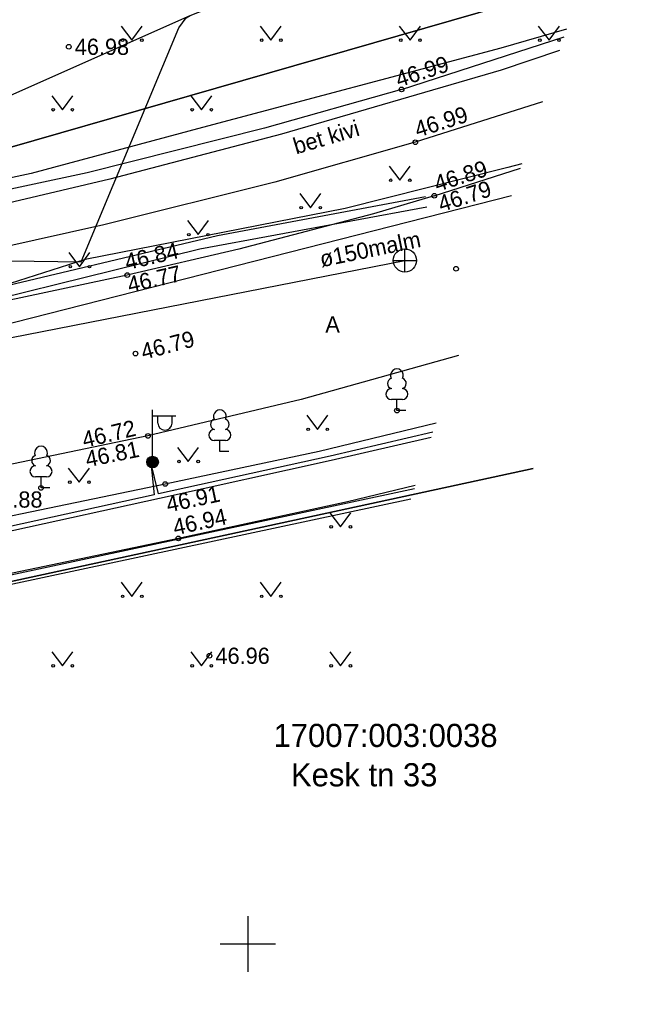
# Model space of a CAD drawing. Extents: x 641385 to 642153, y 6455477 to 6456351.
# Drawn here: x 642040.15 to 642066.64, y 6456147.44 to 6456189.89 of the extents above; entities that cross this region are included whole.
import ezdxf

# ---------------------------------------------------------------- set-up
doc = ezdxf.new("R2010")
doc.units = 0
for name, color, linetype in [('HALJASTUS', 7, 'Continuous'), ('KKAEV', 7, 'Continuous'), ('KORGUS', 7, 'Continuous'), ('KTRASS', 7, 'Continuous'), ('MPKAABEL', 7, 'Continuous'), ('PIIR', 7, 'Continuous'), ('POST', 7, 'Continuous'), ('PUU', 7, 'Continuous'), ('SITRASS', 7, 'Continuous'), ('TEE', 7, 'Continuous'), ('TTRASS', 7, 'Continuous'), ('VORK', 7, 'Continuous'), ('VTRASS', 7, 'Continuous')]:
    doc.layers.add(name, color=color, linetype=linetype)

msp = doc.modelspace()

# ---------------------------------------------------------------- linework, layer by layer
at = {"layer": 'HALJASTUS'}
for p, q in [((642044.537, 6456189.607), (642045, 6456189)), ((642045, 6456189), (642045.446, 6456189.607)), ((642050.537, 6456189.607), (642051, 6456189)), ((642051, 6456189), (642051.446, 6456189.607)), ((642056.537, 6456189.607), (642057, 6456189)), ((642057, 6456189), (642057.446, 6456189.607)), ((642062.537, 6456189.607), (642063, 6456189)), ((642063, 6456189), (642063.446, 6456189.607)), ((642041.537, 6456186.607), (642042, 6456186)), ((642042, 6456186), (642042.446, 6456186.607)), ((642047.537, 6456186.607), (642048, 6456186)), ((642048, 6456186), (642048.446, 6456186.607)), ((642056.103, 6456183.564), (642056.566, 6456182.957)), ((642056.566, 6456182.957), (642057.012, 6456183.564)), ((642052.239, 6456182.38), (642052.702, 6456181.773)), ((642052.702, 6456181.773), (642053.148, 6456182.38)), ((642047.392, 6456181.218), (642047.855, 6456180.611)), ((642047.855, 6456180.611), (642048.301, 6456181.218)), ((642042.277, 6456179.833), (642042.74, 6456179.227)), ((642042.74, 6456179.227), (642043.186, 6456179.833)), ((642052.54, 6456172.814), (642053.004, 6456172.207)), ((642053.004, 6456172.207), (642053.449, 6456172.814)), ((642046.967, 6456171.429), (642047.431, 6456170.822)), ((642047.431, 6456170.822), (642047.876, 6456171.429)), ((642042.254, 6456170.536), (642042.718, 6456169.929)), ((642042.718, 6456169.929), (642043.163, 6456170.536)), ((642053.537, 6456168.607), (642054, 6456168)), ((642054, 6456168), (642054.446, 6456168.607)), ((642044.537, 6456165.607), (642045, 6456165)), ((642045, 6456165), (642045.446, 6456165.607)), ((642050.537, 6456165.607), (642051, 6456165)), ((642051, 6456165), (642051.446, 6456165.607)), ((642041.537, 6456162.607), (642042, 6456162)), ((642042, 6456162), (642042.446, 6456162.607)), ((642047.537, 6456162.607), (642048, 6456162)), ((642048, 6456162), (642048.446, 6456162.607)), ((642053.537, 6456162.607), (642054, 6456162)), ((642054, 6456162), (642054.446, 6456162.607))]:
    msp.add_line(p, q, dxfattribs=at)
for centre in [(642044.599, 6456189), (642045.428, 6456189), (642050.599, 6456189), (642051.428, 6456189), (642056.599, 6456189), (642057.428, 6456189), (642062.599, 6456189), (642063.428, 6456189), (642041.599, 6456186), (642042.428, 6456186), (642047.599, 6456186), (642048.428, 6456186), (642056.165, 6456182.957), (642056.994, 6456182.957), (642052.301, 6456181.773), (642053.13, 6456181.773), (642047.454, 6456180.611), (642048.283, 6456180.611), (642042.339, 6456179.227), (642043.168, 6456179.227), (642052.603, 6456172.207), (642053.431, 6456172.207), (642047.03, 6456170.822), (642047.858, 6456170.822), (642042.317, 6456169.929), (642043.145, 6456169.929), (642053.599, 6456168), (642054.428, 6456168), (642044.599, 6456165), (642045.428, 6456165), (642050.599, 6456165), (642051.428, 6456165), (642041.599, 6456162), (642042.428, 6456162), (642047.599, 6456162), (642048.428, 6456162), (642053.599, 6456162), (642054.428, 6456162)]:
    msp.add_circle(centre, 0.055, dxfattribs=at)
at = {"layer": 'KKAEV'}
for p, q in [((642056.779, 6456178.997), (642056.779, 6456179.997)), ((642056.279, 6456179.497), (642057.279, 6456179.497))]:
    msp.add_line(p, q, dxfattribs=at)
msp.add_circle((642056.779, 6456179.497), 0.5, dxfattribs=at)
at = {"layer": 'KORGUS'}
for centre in [(642042.274, 6456188.717), (642056.634, 6456186.877), (642057.228, 6456184.597), (642058.048, 6456182.29), (642058.986, 6456179.137), (642044.798, 6456178.863), (642045.154, 6456175.476), (642056.434, 6456173.016), (642045.689, 6456171.924), (642046.435, 6456169.849), (642041.075, 6456169.681), (642047.003, 6456167.503), (642048.344, 6456162.436)]:
    msp.add_circle(centre, 0.1, dxfattribs=at)
at = {"layer": 'KTRASS'}
for points in [[(641986.59, 6456250.204), (641990.513, 6456232.101), (641995.149, 6456212.049), (641999.387, 6456197.232), (642004.66, 6456183.102), (642007.94, 6456171.507), (642037.902, 6456178.018), (642048.69, 6456180.575), (642057.665, 6456182.259)], [(641982.751, 6456164.227), (642033.621, 6456174.956), (642056.779, 6456179.497)]]:
    msp.add_lwpolyline(points, dxfattribs=at)
at = {"layer": 'MPKAABEL'}
for points in [[(642057.989, 6456172.082), (642053.559, 6456171.052), (642046.149, 6456169.421), (642045.814, 6456170.783), (642045.96, 6456169.377), (642032.652, 6456166.46), (642021.442, 6456164.171), (642017.916, 6456163.315), (642017.636, 6456164.592), (642017.742, 6456163.258), (642007.93, 6456161.278), (641998.014, 6456159.037)], [(642057.989, 6456172.082), (642053.559, 6456171.052), (642046.149, 6456169.421), (642045.814, 6456170.783), (642045.96, 6456169.377), (642032.652, 6456166.46), (642021.442, 6456164.171), (642017.916, 6456163.315), (642017.636, 6456164.592), (642017.742, 6456163.258), (642007.93, 6456161.278), (641998.014, 6456159.037)], [(642057.915, 6456171.86), (642053.603, 6456170.857), (642046.192, 6456169.226), (642033.607, 6456166.465), (642034.227, 6456163.64)]]:
    msp.add_lwpolyline(points, dxfattribs=at)
at = {"layer": 'PIIR'}
for points in [[(641982.336, 6456279.521), (641998.53, 6456235.47), (642010.34, 6456240.03), (642014.95, 6456227.2), (642003.15, 6456222.86), (642019.41, 6456178.53), (642066.637, 6456192.119)], [(642066.637, 6456192.119), (642019.41, 6456178.53), (641947.25, 6456163.24), (641907.232, 6456135.755)], [(641918.02, 6456122.613), (641923.66, 6456126.79), (641950.24, 6456141.75), (641960.94, 6456145.99), (641977.6, 6456151.41), (641998.45, 6456156.13), (642017.38, 6456160.79), (642062.32, 6456170.515)], [(642062.32, 6456170.515), (642017.38, 6456160.79), (642019.167, 6456151.986)]]:
    msp.add_lwpolyline(points, dxfattribs=at)
at = {"layer": 'POST'}
for p, q in [((642045.89, 6456171.047), (642045.89, 6456173.047)), ((642045.89, 6456172.797), (642046.89, 6456172.797)), ((642046.117, 6456172.476), (642046.117, 6456172.797)), ((642046.729, 6456172.476), (642046.729, 6456172.797)), ((642045.89, 6456170.797), (642045.89, 6456170.797))]:
    msp.add_line(p, q, dxfattribs=at)
for radius in [0.25, 0.225, 0.2, 0.175, 0.15, 0.125, 0.1, 0.075, 0.05, 0.025]:
    msp.add_circle((642045.89, 6456170.797), radius, dxfattribs=at)
msp.add_arc((642046.423, 6456172.476), 0.306, 180, 0, dxfattribs=at)
at = {"layer": 'PUU'}
for p, q in [((642056.674, 6456173.491), (642056.194, 6456173.491)), ((642056.434, 6456173.016), (642056.434, 6456173.491)), ((642056.814, 6456173.016), (642056.434, 6456173.016)), ((642049.034, 6456171.723), (642048.554, 6456171.723)), ((642048.794, 6456171.248), (642048.794, 6456171.723)), ((642049.174, 6456171.248), (642048.794, 6456171.248)), ((642041.315, 6456170.156), (642040.835, 6456170.156)), ((642041.075, 6456169.681), (642041.075, 6456170.156)), ((642041.455, 6456169.681), (642041.075, 6456169.681))]:
    msp.add_line(p, q, dxfattribs=at)
for centre, radius, start, end in [((642056.434, 6456174.536), 0.277, 332.5799, 207.4201), ((642056.264, 6456174.189), 0.233, 109.0217, 253.1415), ((642056.604, 6456174.189), 0.233, 286.8508, 70.9859), ((642056.197, 6456173.728), 0.238, 90.0016, 269.3953), ((642056.671, 6456173.728), 0.238, 270.6047, 89.9984), ((642048.794, 6456172.768), 0.277, 332.5799, 207.4201), ((642048.624, 6456172.421), 0.233, 109.0217, 253.1415), ((642048.964, 6456172.421), 0.233, 286.8508, 70.9859), ((642048.557, 6456171.96), 0.238, 90.0016, 269.3953), ((642049.031, 6456171.96), 0.238, 270.6047, 89.9984), ((642041.075, 6456171.201), 0.277, 332.5799, 207.4201), ((642040.905, 6456170.854), 0.233, 109.0217, 253.1415), ((642041.245, 6456170.854), 0.233, 286.8508, 70.9859), ((642040.838, 6456170.393), 0.238, 90.0016, 269.3953), ((642041.312, 6456170.393), 0.238, 270.6047, 89.9984)]:
    msp.add_arc(centre, radius, start, end, dxfattribs=at)
at = {"layer": 'SITRASS'}
for points in [[(642030.314, 6456182.424), (642047.505, 6456190.06), (642063.934, 6456196.495), (642066.38, 6456197.388)], [(642030.811, 6456179.876), (642031.639, 6456179.594), (642042.802, 6456179.436), (642047.03, 6456189.531), (642047.333, 6456189.97), (642047.505, 6456190.06)], [(642063.756, 6456189.474), (642060.926, 6456188.652), (642048.048, 6456185.238), (642040.656, 6456183.254), (642038.42, 6456182.768), (642036.561, 6456182.52), (642034.316, 6456182.429), (642030.495, 6456182.284), (642030.314, 6456182.424)], [(642063.452, 6456188.559), (642060.932, 6456187.709), (642051.449, 6456184.944), (642044.052, 6456183.006), (642030.811, 6456179.876)], [(642061.829, 6456183.664), (642061.221, 6456183.509), (642054.199, 6456181.745), (642042.982, 6456179.542)], [(642042.982, 6456179.542), (642036.859, 6456177.586), (642028.04, 6456175.864), (642010.332, 6456172.137), (642004.069, 6456170.878), (641993.156, 6456168.899), (641983.634, 6456166.566), (641974.925, 6456164.458), (641964.071, 6456161.339), (641955.658, 6456158.344), (641950.046, 6456155.812), (641947.713, 6456154.94), (641944.898, 6456153.677), (641940.714, 6456151.462), (641930.761, 6456146.063), (641925.051, 6456142.272), (641918.211, 6456137.7), (641911.46, 6456133.146)], [(642042.982, 6456179.542), (642036.859, 6456177.586), (642028.04, 6456175.864), (642010.332, 6456172.137), (642004.069, 6456170.878), (641993.156, 6456168.899), (641983.634, 6456166.566), (641974.925, 6456164.458), (641964.071, 6456161.339), (641955.658, 6456158.344), (641950.046, 6456155.812), (641947.713, 6456154.94), (641944.898, 6456153.677), (641940.714, 6456151.462), (641930.761, 6456146.063), (641925.051, 6456142.272), (641918.211, 6456137.7), (641911.46, 6456133.146)]]:
    msp.add_lwpolyline(points, dxfattribs=at)
at = {"layer": 'TEE'}
for points in [[(642056.634, 6456186.877), (642063.646, 6456189.144)], [(642056.634, 6456186.877), (642050.726, 6456185.198), (642043.067, 6456183.282), (642035.994, 6456181.769), (642036.488, 6456179.404)], [(642062.717, 6456186.341), (642057.228, 6456184.597)], [(642057.228, 6456184.597), (642051.16, 6456182.869), (642043.786, 6456181.027), (642036.488, 6456179.404)], [(642058.048, 6456182.29), (642061.769, 6456183.482)], [(642058.048, 6456182.29), (642055.429, 6456181.515), (642049.613, 6456179.983), (642044.798, 6456178.863), (642036.876, 6456177.175), (642031.99, 6456176.174), (642015.226, 6456172.729), (641998.52, 6456169.319), (641981.92, 6456165.788), (641976.388, 6456164.433), (641970.128, 6456162.697), (641963.768, 6456160.809), (641956.055, 6456158.402), (641952.946, 6456157.23), (641949.692, 6456155.892), (641947.798, 6456154.961), (641941.55, 6456151.807), (641927.315, 6456143.384), (641923.486, 6456140.881), (641918.486, 6456137.564), (641911.707, 6456132.856)], [(642058.048, 6456182.29), (642055.429, 6456181.515), (642049.613, 6456179.983), (642044.798, 6456178.863), (642036.876, 6456177.175), (642031.99, 6456176.174), (642015.226, 6456172.729), (641998.52, 6456169.319), (641981.92, 6456165.788), (641976.388, 6456164.433), (641970.128, 6456162.697), (641963.768, 6456160.809), (641956.055, 6456158.402), (641952.946, 6456157.23), (641949.692, 6456155.892), (641947.798, 6456154.961), (641941.55, 6456151.807), (641927.315, 6456143.384), (641923.486, 6456140.881), (641918.486, 6456137.564), (641911.707, 6456132.856)], [(642059.086, 6456175.392), (642052.308, 6456173.501), (642045.689, 6456171.924), (642033.116, 6456169.306), (642017.287, 6456166.028), (641999.222, 6456162.275), (641983.509, 6456158.904), (641978.002, 6456157.55), (641972.318, 6456156.058), (641962.843, 6456153.124), (641958.449, 6456151.627), (641955.619, 6456150.524), (641950.068, 6456148.11), (641944.875, 6456145.516), (641938.558, 6456142.073), (641930.994, 6456137.563), (641926.503, 6456134.612), (641921.568, 6456131.18), (641916.254, 6456127.525)], [(642059.086, 6456175.392), (642052.308, 6456173.501), (642045.689, 6456171.924), (642033.116, 6456169.306), (642017.287, 6456166.028), (641999.222, 6456162.275), (641983.509, 6456158.904), (641978.002, 6456157.55), (641972.318, 6456156.058), (641962.843, 6456153.124), (641958.449, 6456151.627), (641955.619, 6456150.524), (641950.068, 6456148.11), (641944.875, 6456145.516), (641938.558, 6456142.073), (641930.994, 6456137.563), (641926.503, 6456134.612), (641921.568, 6456131.18), (641916.254, 6456127.525)], [(642058.121, 6456172.479), (642053.074, 6456171.258), (642046.435, 6456169.849), (642033.663, 6456167.189), (642017.74, 6456163.809), (642003.135, 6456160.669), (642002.726, 6456162.614), (641999.595, 6456161.949), (642000.01, 6456159.968), (641986.394, 6456157.081), (641985.973, 6456159.001), (641983.604, 6456158.537), (641984.046, 6456156.547), (641977.96, 6456155.144), (641971.865, 6456153.493), (641963.135, 6456150.544), (641956.692, 6456148.024)], [(642058.121, 6456172.479), (642053.074, 6456171.258), (642046.435, 6456169.849), (642033.663, 6456167.189), (642017.74, 6456163.809), (642003.135, 6456160.669), (642002.726, 6456162.614), (641999.595, 6456161.949), (642000.01, 6456159.968), (641986.394, 6456157.081), (641985.973, 6456159.001), (641983.604, 6456158.537), (641984.046, 6456156.547), (641977.96, 6456155.144), (641971.865, 6456153.493), (641963.135, 6456150.544), (641956.692, 6456148.024)], [(642057.226, 6456169.78), (642054.297, 6456169.077), (642047.003, 6456167.503), (642034.053, 6456164.798), (642017.985, 6456161.401), (642008.159, 6456159.276), (642011.174, 6456158.236), (642010.414, 6456156.392), (642004.432, 6456158.481), (642000.506, 6456157.633), (641986.935, 6456154.708), (641988.168, 6456149.69)], [(642057.226, 6456169.78), (642054.297, 6456169.077), (642047.003, 6456167.503), (642034.053, 6456164.798), (642017.985, 6456161.401), (642008.159, 6456159.276), (642011.174, 6456158.236), (642010.414, 6456156.392), (642004.432, 6456158.481), (642000.506, 6456157.633), (641986.935, 6456154.708), (641988.168, 6456149.69)]]:
    msp.add_lwpolyline(points, dxfattribs=at)
at = {"layer": 'TTRASS'}
for points in [[(641942.545, 6456138.246), (641951.538, 6456143.195), (641957.445, 6456145.669), (641962.983, 6456147.838), (641973.625, 6456151.419), (641980.811, 6456153.188), (641997.859, 6456157.18), (642038.276, 6456165.616), (642056.996, 6456169.616), (642057.186, 6456169.659)], [(641942.545, 6456138.246), (641951.538, 6456143.195), (641957.445, 6456145.669), (641962.983, 6456147.838), (641973.625, 6456151.419), (641980.811, 6456153.188), (641997.859, 6456157.18), (642038.276, 6456165.616), (642056.996, 6456169.616), (642057.186, 6456169.659)], [(641942.738, 6456137.896), (641951.712, 6456142.835), (641957.595, 6456145.299), (641963.119, 6456147.462), (641973.737, 6456151.035), (641980.904, 6456152.799), (641997.946, 6456156.789), (642038.358, 6456165.224), (642057.039, 6456169.216)], [(641942.738, 6456137.896), (641951.712, 6456142.835), (641957.595, 6456145.299), (641963.119, 6456147.462), (641973.737, 6456151.035), (641980.904, 6456152.799), (641997.946, 6456156.789), (642038.358, 6456165.224), (642057.039, 6456169.216)]]:
    msp.add_lwpolyline(points, dxfattribs=at)
at = {"layer": 'VORK'}
for p, q in [((642050, 6456151.2), (642050, 6456148.8)), ((642048.8, 6456150), (642051.2, 6456150))]:
    msp.add_line(p, q, dxfattribs=at)
at = {"layer": 'VTRASS'}
msp.add_line((642034.687, 6456175.498), (642061.376, 6456182.298), dxfattribs=at)
msp.add_lwpolyline([(642034.288, 6456176.637), (642047.934, 6456179.997), (642057.725, 6456181.81)], dxfattribs=at)

# ---------------------------------------------------------------- texts
at = {"layer": 'KORGUS'}
for s, p in [(' 46.98', (642042.274, 6456188.367)), (' 46.88', (642038.538, 6456168.829)), (' 46.96', (642048.344, 6456162.086))]:
    msp.add_text(s, height=0.7, dxfattribs=at).set_placement(p)
for s, rotation, p in [(' 46.99', 17.9141, (642056.265, 6456186.878)), (' 46.99', 17.6256, (642057.083, 6456184.715)), (' 46.89', 17.6726, (642057.928, 6456182.375)), (' 46.79', 17.8285, (642058.099, 6456181.498)), (' 46.84', 13.0613, (642044.531, 6456179.02)), (' 46.77', 12.9774, (642044.642, 6456178.033)), (' 46.79', 14.8249, (642045.244, 6456175.138)), (' 46.72', 13.4011, (642042.691, 6456171.343)), (' 46.81', 11.4064, (642042.813, 6456170.516)), (' 46.91', 11.9821, (642046.308, 6456168.564)), (' 46.94', 12.1773, (642046.6, 6456167.575))]:
    msp.add_text(s, height=0.7, rotation=rotation, dxfattribs=at).set_placement(p)
at = {"layer": 'PIIR'}
for s, p in [('17007:003:0038', (642051.111, 6456158.499)), ('Kesk tn 33', (642051.863, 6456156.801))]:
    msp.add_text(s, height=1, dxfattribs=at).set_placement(p)
at = {"layer": 'TEE'}
msp.add_text('bet kivi', height=0.7, rotation=16.5129, dxfattribs=at).set_placement((642052.085, 6456184.071))
msp.add_text('A', height=0.7, dxfattribs=at).set_placement((642053.346, 6456176.386))
at = {"layer": 'VTRASS'}
msp.add_text('ø150malm', height=0.7, rotation=11.5639, dxfattribs=at).set_placement((642053.182, 6456179.201))

doc.saveas('drawing.dxf')
